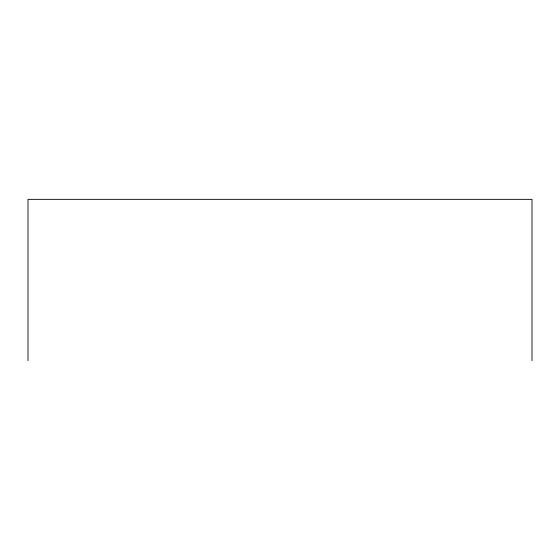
<?xml version="1.0" encoding="UTF-8"?>
<svg xmlns="http://www.w3.org/2000/svg" width="560" height="560" viewBox="0 0 560 560"><rect width="100%" height="100%" fill="white"/><g stroke="black" fill="none" stroke-linecap="round" stroke-linejoin="round"><path stroke-width="0.84" d="M532 360.647L532 199.353L28 199.353L28 360.647"/></g></svg>
